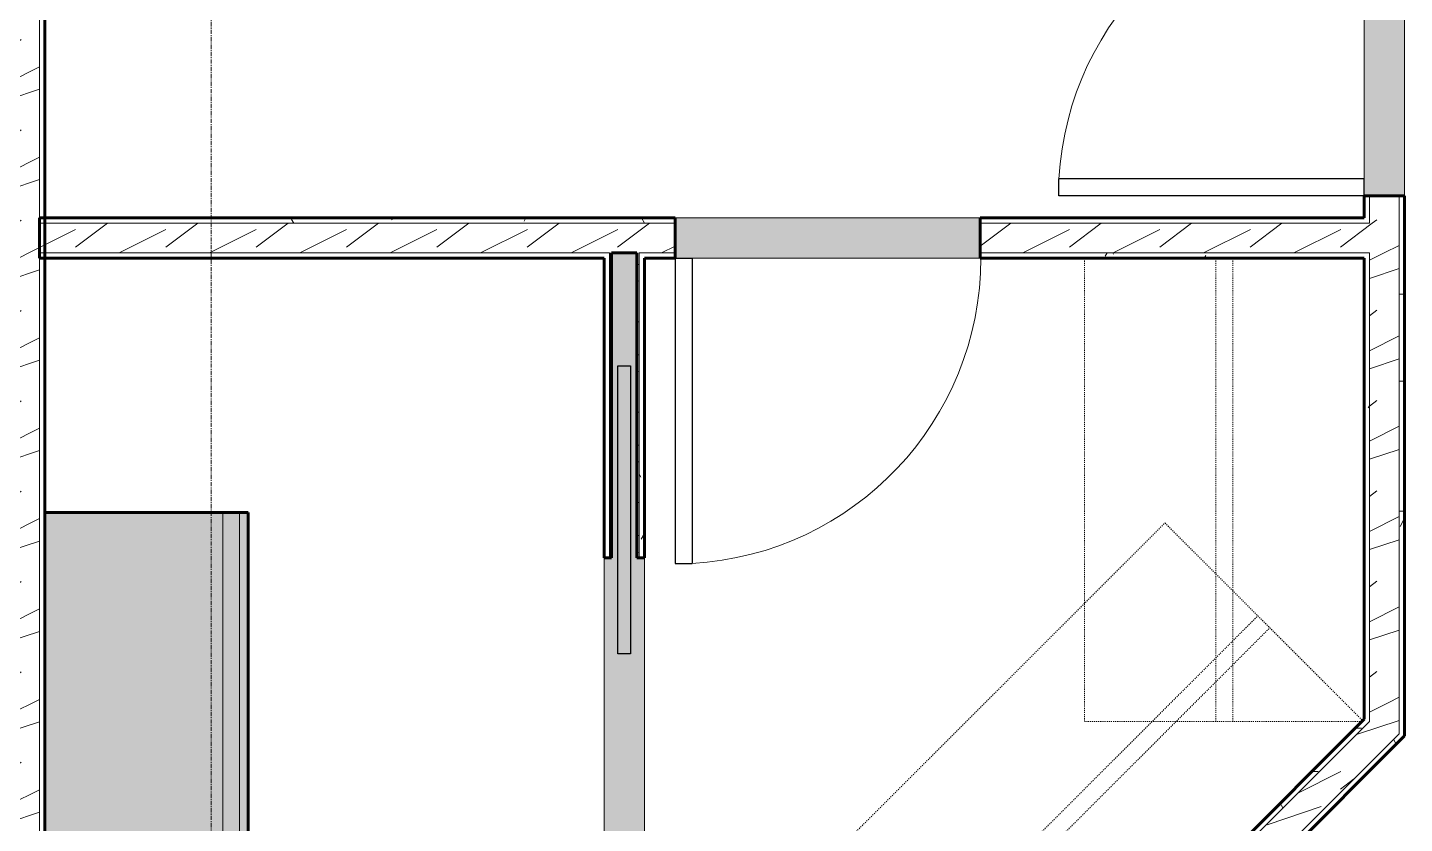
# Model space of a CAD drawing. Header units: inches. Extents: x -4061 to -1937, y 10959 to 12323.
# Drawn here: x -2522 to -2359.5, y 11856.9 to 11950.9 of the extents above; entities that cross this region are included whole.
import ezdxf

# ---------------------------------------------------------------- set-up
doc = ezdxf.new("R2010")
doc.units = ezdxf.units.IN
doc.header["$MEASUREMENT"] = 0
doc.linetypes.add('Dash', pattern=[0.25, 0.125, -0.125])
doc.linetypes.add('Grid Line 1_2_', pattern=[0.875, 0.5, -0.125, 0.125, -0.125])
for name, color, linetype, lineweight in [('0-1', 7, 'Continuous', 5), ('0-2', 10, 'Continuous', 18), ('A-DOOR-1', 7, 'Continuous', 9), ('A-DOOR-2', 50, 'Continuous', 30), ('A-WALL', 113, 'Continuous', 18), ('A-WALL-1', 8, 'Continuous', 5), ('A-WALL-2', 250, 'Continuous', 60), ('A-WALL-3', 10, 'Continuous', 18), ('A-WALL-9', 113, 'Continuous', 60), ('A-WALL-PATT-1', 7, 'Continuous', 9), ('A-WALL-PATT-2', 55, 'Continuous', 9), ('A-WALL-PATT-6', 111, 'Continuous', 9), ('Q-CASE-1', 53, 'Continuous', 9), ('Q-CASE-2', 250, 'Continuous', 60), ('Q-CASE-3', 7, 'Continuous', 9), ('Q-CASE-HDLN-1', 7, 'Dash', 9), ('S-GRID-1', 1, 'Grid Line 1_2_', 9)]:
    doc.layers.add(name, color=color, linetype=linetype, lineweight=lineweight)
pattern_1 = [(0, (0, 0), (20.48, 5.12), [0.845, -14.515, 0.845, -14.515, -81.92]), (0, (0, 0), (20.48, 5.12), [-30.72, 0.845, -29.875, 0.845, -14.515, -35.84]), (0, (0, 0), (20.48, 5.12), [-76.8, 0.845, -9.395, 0.845, -24.755]), (120, (7.68, 2.56), (-14.67405, 15.1762003), [0.845, -14.515, 0.845, -14.515, -81.92]), (120, (7.68, 2.56), (-14.67405, 15.1762003), [-30.72, 0.845, -29.875, 0.845, -14.515, -35.84]), (120, (7.68, 2.56), (-14.67405, 15.1762003), [-76.8, 0.845, -9.395, 0.845, -24.755]), (240, (10.24, 12.8), (-5.80595, -20.2962003), [0.845, -14.515, 0.845, -14.515, -81.92]), (240, (10.24, 12.8), (-5.80595, -20.2962003), [-30.72, 0.845, -29.875, 0.845, -14.515, -35.84]), (240, (10.24, 12.8), (-5.80595, -20.2962003), [-76.8, 0.845, -9.395, 0.845, -24.755])]
pattern_2 = [(216.87, (4.265, 10.662), (31.9871619, 21.32545714), [5.331, -47.981]), (206.565, (10.662, 7.464), (-10.662476, -10.6620098), [11.921, -11.921]), (198.435, (10.662, 2.132), (-21.32449365, -10.6625869), [6.744, -26.974])]

# ---------------------------------------------------------------- blocks, each defined once
blk = doc.blocks.new('Single-Flush - 36_ x 84_-1372839-ENLARGED RCP - 1ST FLOOR PLAN - EAST')
at = {"layer": 'A-DOOR-1'}
blk.add_arc((18, 2.37), 36.07, 93.1789, 180, dxfattribs=at)
at = {"layer": 'A-DOOR-2'}
for p, q in [((16, 2.37), (16, 38.39)), ((18, 38.39), (16, 38.39)), ((18, 2.37), (18, 38.39)), ((18, 2.37), (16, 2.37))]:
    blk.add_line(p, q, dxfattribs=at)
blk = doc.blocks.new('OD_CW_Base Cabinet - OD_CW_Base Cabinet-2270123-ENLARGED RCP - 1ST FLOOR PLAN - EAST')
at = {"layer": 'Q-CASE-1'}
for points in [[(76.38, 0), (0.74, 0), (0.74, -1), (76.38, -1)], [(76.38, -1), (0.74, -1), (0.74, -3), (76.38, -3)], [(76.38, -24), (76.38, -3), (0.74, -3), (0.74, -24), (72.53, -24)]]:
    blk.add_hatch(color=256, dxfattribs=at).paths.add_polyline_path(points, flags=0)
at = {"layer": 'Q-CASE-2'}
for p, q in [((0.74, -24), (0.74, 0)), ((0.74, 0), (76.38, 0)), ((76.38, 0), (76.38, -24)), ((76.38, -24), (0.74, -24))]:
    blk.add_line(p, q, dxfattribs=at)
at = {"layer": 'Q-CASE-3'}
for p, q in [((0.74, 0), (0.74, -1)), ((76.38, 0), (0.74, 0)), ((76.38, -1), (0.74, -1)), ((0.74, -1), (0.74, -3)), ((76.38, -1), (0.74, -1)), ((76.38, -1), (76.38, 0)), ((76.38, -3), (76.38, -1)), ((0.74, -3), (0.74, -24)), ((76.38, -3), (0.74, -3)), ((76.38, -24), (76.38, -3)), ((76.38, -24), (0.74, -24))]:
    blk.add_line(p, q, dxfattribs=at)
blk = doc.blocks.new('Pocket_Door_2385 - 34_ x 80_-1722096-ENLARGED RCP - 1ST FLOOR PLAN - EAST')
at = {"layer": 'A-DOOR-2'}
for p, q in [((-39.67, -0.75), (-39.67, 0.75)), ((-39.67, 0.75), (-5.67, 0.75)), ((-5.67, 0.75), (-5.67, -0.75)), ((-5.67, -0.75), (-39.67, -0.75))]:
    blk.add_line(p, q, dxfattribs=at)
blk = doc.blocks.new('Single-Flush - 36_ x 84_-1372824-ENLARGED RCP - 1ST FLOOR PLAN - EAST')
at = {"layer": 'A-DOOR-1'}
blk.add_arc((18, -2.37), 36.07, 180, 266.8211, dxfattribs=at)
at = {"layer": 'A-DOOR-2'}
for p, q in [((16, -2.37), (16, -38.39)), ((18, -2.37), (16, -2.37)), ((18, -2.37), (18, -38.39)), ((18, -38.39), (16, -38.39))]:
    blk.add_line(p, q, dxfattribs=at)
blk = doc.blocks.new('OD_CW_Closet - OD_CW_Closet-2269902-ENLARGED RCP - 1ST FLOOR PLAN - EAST')
at = {"layer": 'Q-CASE-HDLN-1'}
for p, q in [((0.74, 9), (80.27, 9)), ((80.27, 9), (80.27, -24)), ((0.74, -6.5), (80.27, -6.5)), ((0.74, -8.5), (80.27, -8.5))]:
    blk.add_line(p, q, dxfattribs=at)
blk = doc.blocks.new('OD_CW_Closet - OD_CW_Closet-2206082-ENLARGED RCP - 1ST FLOOR PLAN - EAST')
at = {"layer": 'Q-CASE-HDLN-1'}
for p, q in [((0.74, -23.74), (0.74, 9)), ((0.74, 9), (55.41, 9)), ((0.74, -6.5), (55.41, -6.5)), ((0.74, -8.5), (55.41, -8.5))]:
    blk.add_line(p, q, dxfattribs=at)
blk = doc.blocks.new('CTR - 1st Phase - Unit Layouts_rvt-1-ENLARGED RCP - 1ST FLOOR PLAN - EAST')
at = {"layer": 'A-WALL-1'}
for points in [[(-2363.65, 11931.01), (-2359.52, 11931.01), (-2359.52, 11967.01), (-2364.27, 11967.01), (-2364.27, 11931.01)], [(-2409.57, 11923.64), (-2409.57, 11928.39), (-2445.57, 11928.39), (-2445.57, 11923.64), (-2430.51, 11923.64)], [(-2450.88, 11923.64), (-2450.07, 11923.64), (-2450.08, 11924.26), (-2453.07, 11924.26), (-2453.07, 11923.64)], [(-2453.32, 11854.26), (-2449.2, 11854.26), (-2449.2, 11888.26), (-2450.07, 11888.26), (-2450.07, 11923.64), (-2453.07, 11923.64), (-2453.07, 11888.26), (-2453.95, 11888.26), (-2453.95, 11854.26)]]:
    blk.add_hatch(color=256, dxfattribs=at).paths.add_polyline_path(points, flags=0)
at = {"layer": 'A-WALL-PATT-1'}
h = blk.add_hatch(dxfattribs=at)
h.set_pattern_fill('FP_1', color=256, style=0, pattern_type=2)
h.set_pattern_definition(pattern_1)
h.paths.add_polyline_path([(-2363.65, 11928.39), (-2363.65, 11931.01), (-2364.27, 11931.01), (-2364.27, 11928.39)], flags=0)
h.paths.add_polyline_path([(-2363.65, 11967.01), (-2363.65, 12080.69), (-2364.27, 12080.69), (-2364.27, 11967.01)], flags=0)
h = blk.add_hatch(dxfattribs=at)
h.set_pattern_fill('FP_1', color=256, style=0, pattern_type=2)
h.set_pattern_definition(pattern_1)
h.paths.add_polyline_path([(-2359.52, 11928.39), (-2359.52, 11931.01), (-2360.15, 11931.01), (-2360.15, 11928.39)], flags=0)
h.paths.add_polyline_path([(-2359.52, 11967.01), (-2359.52, 12080.69), (-2360.15, 12080.69), (-2360.15, 11967.01)], flags=0)
h = blk.add_hatch(dxfattribs=at)
h.set_pattern_fill('FP_1', color=256, style=0, pattern_type=2)
h.set_pattern_definition(pattern_1)
h.paths.add_polyline_path([(-2359.52, 11927.76), (-2359.52, 11928.39), (-2360.15, 11928.39), (-2360.15, 11927.76)], flags=0)
h.paths.add_polyline_path([(-2369.19, 11927.76), (-2363.65, 11927.76), (-2363.65, 11928.39), (-2409.57, 11928.39), (-2409.57, 11927.76), (-2392, 11927.76)], flags=0)
h.paths.add_polyline_path([(-2519.95, 11927.76), (-2445.57, 11927.76), (-2445.57, 11928.39), (-2519.95, 11928.39), (-2519.95, 11927.77)], flags=0)
h = blk.add_hatch(dxfattribs=at)
h.set_pattern_fill('FP_1', color=256, style=0, pattern_type=2)
h.set_pattern_definition(pattern_1)
h.paths.add_polyline_path([(-2360.15, 11867.52), (-2359.52, 11868.15), (-2359.52, 11927.76), (-2360.15, 11927.76), (-2360.15, 11868.15)], flags=0)
h = blk.add_hatch(dxfattribs=at)
h.set_pattern_fill('FP_1', color=256, style=0, pattern_type=2)
h.set_pattern_definition(pattern_1)
h.paths.add_polyline_path([(-2364.27, 11923.64), (-2363.65, 11923.64), (-2363.65, 11924.26), (-2409.57, 11924.26), (-2409.57, 11923.64), (-2369.19, 11923.64)], flags=0)
h.paths.add_polyline_path([(-2449.2, 11923.64), (-2445.57, 11923.64), (-2445.57, 11924.26), (-2449.82, 11924.26), (-2449.82, 11923.64)], flags=0)
h.paths.add_polyline_path([(-2453.32, 11923.64), (-2453.32, 11924.26), (-2519.95, 11924.26), (-2519.95, 11923.64), (-2453.95, 11923.64)], flags=0)
h = blk.add_hatch(dxfattribs=at)
h.set_pattern_fill('FP_1', color=256, style=0, pattern_type=2)
h.set_pattern_definition(pattern_1)
h.paths.add_polyline_path([(-2453.32, 11839.63), (-2453.32, 11854.26), (-2453.95, 11854.26), (-2453.95, 11840.25)], flags=0)
h.paths.add_polyline_path([(-2453.32, 11888.26), (-2453.32, 11923.64), (-2453.95, 11923.64), (-2453.95, 11888.26)], flags=0)
h = blk.add_hatch(dxfattribs=at)
h.set_pattern_fill('FP_1', color=256, style=0, pattern_type=2)
h.set_pattern_definition(pattern_1)
h.paths.add_polyline_path([(-2449.2, 11841.33), (-2449.2, 11854.26), (-2449.82, 11854.26), (-2449.82, 11841.96)], flags=0)
h.paths.add_polyline_path([(-2449.2, 11888.26), (-2449.2, 11923.64), (-2449.82, 11923.64), (-2449.82, 11888.26)], flags=0)
h = blk.add_hatch(dxfattribs=at)
h.set_pattern_fill('FP_1', color=256, style=0, pattern_type=2)
h.set_pattern_definition(pattern_1)
h.paths.add_polyline_path([(-2364.27, 11869.23), (-2363.65, 11869.85), (-2363.65, 11923.64), (-2364.27, 11923.64), (-2364.27, 11869.85)], flags=0)
h = blk.add_hatch(dxfattribs=at)
h.set_pattern_fill('FP_1', color=256, style=0, pattern_type=2)
h.set_pattern_definition(pattern_1)
h.paths.add_polyline_path([(-2491.56, 11741.06), (-2488.73, 11743.89), (-2489.17, 11744.33), (-2491.98, 11741.48), (-2491.82, 11741.33)], flags=0)
h.paths.add_polyline_path([(-2463.27, 11769.34), (-2454.75, 11777.87), (-2455.63, 11777.87), (-2463.72, 11769.79)], flags=0)
h.paths.add_polyline_path([(-2451.5, 11781.37), (-2451.25, 11781.37), (-2450.29, 11782.33), (-2450.73, 11782.77), (-2452.13, 11781.37)], flags=0)
h.paths.add_polyline_path([(-2424.84, 11807.78), (-2423.16, 11809.46), (-2423.6, 11809.9), (-2425.28, 11808.23), (-2425.01, 11807.96)], flags=0)
h.paths.add_polyline_path([(-2420.68, 11811.93), (-2363.65, 11868.97), (-2363.65, 11869.85), (-2421.13, 11812.38)], flags=0)
h = blk.add_hatch(dxfattribs=at)
h.set_pattern_fill('FP_1', color=256, style=0, pattern_type=2)
h.set_pattern_definition(pattern_1)
h.paths.add_polyline_path([(-2488.64, 11738.14), (-2485.81, 11740.97), (-2486.25, 11741.41), (-2489.08, 11738.59)], flags=0)
h.paths.add_polyline_path([(-2460.36, 11766.43), (-2447.37, 11779.41), (-2447.82, 11779.85), (-2460.8, 11766.87)], flags=0)
h.paths.add_polyline_path([(-2421.92, 11804.87), (-2359.52, 11867.26), (-2359.52, 11868.15), (-2422.36, 11805.31)], flags=0)
at = {"layer": 'A-WALL-PATT-2'}
h = blk.add_hatch(dxfattribs=at)
h.set_pattern_fill('FP_2', color=256, style=0, pattern_type=2)
h.set_pattern_definition(pattern_2)
h.paths.add_polyline_path([(-2363.65, 11927.76), (-2360.15, 11927.76), (-2360.15, 11931.01), (-2363.65, 11931.01), (-2363.65, 11928.39)], flags=0)
h.paths.add_polyline_path([(-2360.15, 11967.01), (-2360.15, 12080.69), (-2363.65, 12080.69), (-2363.65, 11967.01)], flags=0)
h = blk.add_hatch(dxfattribs=at)
h.set_pattern_fill('FP_2', color=256, style=0, pattern_type=2)
h.set_pattern_definition(pattern_2)
h.paths.add_polyline_path([(-2360.15, 11924.26), (-2360.15, 11927.76), (-2409.57, 11927.76), (-2409.57, 11924.26), (-2363.65, 11924.26)], flags=0)
h.paths.add_polyline_path([(-2450.07, 11924.26), (-2445.57, 11924.26), (-2445.57, 11927.76), (-2520.57, 11927.76), (-2520.57, 11924.26), (-2453.07, 11924.26)], flags=0)
h = blk.add_hatch(dxfattribs=at)
h.set_pattern_fill('FP_2', color=256, style=0, pattern_type=2)
h.set_pattern_definition(pattern_2)
h.paths.add_polyline_path([(-2449.82, 11841.07), (-2449.82, 11854.26), (-2453.32, 11854.26), (-2453.32, 11844.57), (-2450.08, 11841.33)], flags=0)
h.paths.add_polyline_path([(-2453.32, 11888.26), (-2453.07, 11888.26), (-2453.07, 11924.26), (-2453.32, 11924.26), (-2453.32, 11893.2)], flags=0)
h.paths.add_polyline_path([(-2450.07, 11888.26), (-2449.82, 11888.26), (-2449.83, 11924.26), (-2450.07, 11924.26), (-2450.07, 11895.03)], flags=0)
h = blk.add_hatch(dxfattribs=at)
h.set_pattern_fill('FP_2', color=256, style=0, pattern_type=2)
h.set_pattern_definition(pattern_2)
h.paths.add_polyline_path([(-2363.65, 11868.97), (-2360.15, 11872.47), (-2360.16, 11924.26), (-2363.65, 11924.26), (-2363.65, 11869.23)], flags=0)
h = blk.add_hatch(dxfattribs=at)
h.set_pattern_fill('FP_2', color=256, style=0, pattern_type=2)
h.set_pattern_definition(pattern_2)
h.paths.add_polyline_path([(-2489.08, 11738.59), (-2486.25, 11741.41), (-2488.73, 11743.89), (-2491.56, 11741.06), (-2489.17, 11738.67)], flags=0)
h.paths.add_polyline_path([(-2460.8, 11766.87), (-2447.82, 11779.85), (-2450.29, 11782.33), (-2463.27, 11769.34), (-2461.24, 11767.31)], flags=0)
h.paths.add_polyline_path([(-2422.36, 11805.31), (-2360.15, 11867.52), (-2360.15, 11872.47), (-2424.84, 11807.78), (-2423.16, 11806.11)], flags=0)
at = {"layer": 'A-WALL-2'}
for p, q in [((-2364.27, 11928.39), (-2364.27, 11931.01)), ((-2364.27, 11931.01), (-2359.52, 11931.01)), ((-2359.52, 11931.01), (-2359.52, 11928.39)), ((-2520.57, 11923.64), (-2520.57, 11928.39)), ((-2520.57, 11928.39), (-2445.57, 11928.39)), ((-2445.57, 11928.39), (-2445.57, 11923.64)), ((-2409.57, 11923.64), (-2409.57, 11928.39)), ((-2409.57, 11928.39), (-2364.27, 11928.39)), ((-2359.52, 11928.39), (-2359.52, 11927.76)), ((-2359.52, 11927.76), (-2359.52, 11923.64)), ((-2450.07, 11924.26), (-2453.07, 11924.26)), ((-2453.07, 11924.26), (-2453.07, 11923.64)), ((-2450.07, 11923.64), (-2450.07, 11924.26)), ((-2453.95, 11923.64), (-2520.57, 11923.64)), ((-2453.95, 11888.26), (-2453.95, 11923.64)), ((-2453.07, 11923.64), (-2453.07, 11888.26)), ((-2450.07, 11888.26), (-2450.07, 11923.64)), ((-2445.57, 11923.64), (-2449.2, 11923.64)), ((-2449.2, 11923.64), (-2449.2, 11888.26)), ((-2364.27, 11923.64), (-2409.57, 11923.64)), ((-2364.27, 11869.23), (-2364.27, 11923.64)), ((-2359.52, 11923.64), (-2359.52, 11873.98)), ((-2453.07, 11888.26), (-2453.95, 11888.26)), ((-2449.2, 11888.26), (-2450.07, 11888.26)), ((-2359.52, 11873.98), (-2359.52, 11868.15)), ((-2420.68, 11812.82), (-2364.27, 11869.23)), ((-2359.52, 11867.26), (-2421.92, 11804.87)), ((-2359.52, 11868.15), (-2359.52, 11867.26))]:
    blk.add_line(p, q, dxfattribs=at)
at = {"layer": 'A-WALL-3'}
for p, q in [((-2364.27, 11967.01), (-2364.27, 11931.01)), ((-2359.52, 11931.01), (-2359.52, 11967.01)), ((-2363.65, 11928.39), (-2363.65, 11931.01)), ((-2360.15, 11928.39), (-2360.15, 11931.01)), ((-2520.57, 11927.76), (-2445.57, 11927.76)), ((-2409.57, 11928.39), (-2445.57, 11928.39)), ((-2409.57, 11927.76), (-2363.65, 11927.76)), ((-2363.65, 11927.76), (-2363.65, 11928.39)), ((-2360.15, 11927.76), (-2360.15, 11928.39)), ((-2360.15, 11924.26), (-2360.15, 11927.76)), ((-2520.57, 11924.26), (-2453.32, 11924.26)), ((-2453.32, 11923.64), (-2453.32, 11924.26)), ((-2449.82, 11924.26), (-2445.57, 11924.26)), ((-2449.82, 11923.64), (-2449.82, 11924.26)), ((-2409.57, 11924.26), (-2363.65, 11924.26)), ((-2363.65, 11923.64), (-2363.65, 11924.26)), ((-2360.15, 11923.64), (-2360.15, 11924.26)), ((-2453.32, 11888.26), (-2453.32, 11923.64)), ((-2449.82, 11888.26), (-2449.82, 11923.64)), ((-2445.57, 11923.64), (-2409.57, 11923.64)), ((-2363.65, 11923.64), (-2363.65, 11869.85)), ((-2360.15, 11923.64), (-2360.15, 11873.35)), ((-2453.95, 11888.26), (-2453.95, 11854.26)), ((-2449.2, 11854.26), (-2449.2, 11888.26)), ((-2360.15, 11872.47), (-2360.15, 11873.35)), ((-2360.15, 11867.52), (-2360.15, 11872.47)), ((-2420.68, 11811.93), (-2363.65, 11868.97)), ((-2363.65, 11868.97), (-2363.65, 11869.85)), ((-2422.36, 11805.31), (-2360.15, 11867.52))]:
    blk.add_line(p, q, dxfattribs=at)
at = {"layer": '0-2'}
for name, p, rotation in [('Single-Flush - 36_ x 84_-1372824-ENLARGED RCP - 1ST FLOOR PLAN - EAST', (-2361.9, 11949.01), 269.9999999999944), ('Single-Flush - 36_ x 84_-1372839-ENLARGED RCP - 1ST FLOOR PLAN - EAST', (-2427.57, 11926.01), 180), ('OD_CW_Closet - OD_CW_Closet-2206082-ENLARGED RCP - 1ST FLOOR PLAN - EAST', (-2388.27, 11868.23), 89.99999999999835), ('Pocket_Door_2385 - 34_ x 80_-1722096-ENLARGED RCP - 1ST FLOOR PLAN - EAST', (-2451.57, 11871.26), 269.9999999999907), ('OD_CW_Base Cabinet - OD_CW_Base Cabinet-2270123-ENLARGED RCP - 1ST FLOOR PLAN - EAST', (-2495.95, 11894.38), 270.000000000003), ('OD_CW_Closet - OD_CW_Closet-2269902-ENLARGED RCP - 1ST FLOOR PLAN - EAST', (-2438.18, 11829.27), 44.99999999998775)]:
    blk.add_blockref(name, p, dxfattribs=dict(at, rotation=rotation))
blk = doc.blocks.new('CTR - 1st Phase - Shell_rvt-1-ENLARGED RCP - 1ST FLOOR PLAN - EAST')
at = {"layer": 'S-GRID-1'}
blk.add_line((-2500.32, 10958.72), (-2500.32, 12290.35), dxfattribs=at)

msp = doc.modelspace()

# ---------------------------------------------------------------- hatches: boundary and pattern name
at = {"layer": 'A-WALL-PATT-6'}
h = msp.add_hatch(dxfattribs=at)
h.set_pattern_fill('FP_2', color=256, style=0, pattern_type=2)
h.set_pattern_definition(pattern_2)
h.paths.add_polyline_path([(-2520.57, 11849.44), (-2520.57, 12076.46), (-2524.07, 12076.46), (-2524.07, 11852.94), (-2521.2, 11852.94), (-2521.2, 11849.44)], flags=0)
h = msp.add_hatch(dxfattribs=at)
h.set_pattern_fill('FP_1', color=256, style=0, pattern_type=2)
h.set_pattern_definition(pattern_1)
h.paths.add_polyline_path([(-2519.95, 11848.81), (-2519.95, 11924.26), (-2520.57, 11924.26), (-2520.57, 11848.81)], flags=0)
h.paths.add_polyline_path([(-2519.95, 11927.76), (-2519.95, 12076.46), (-2520.57, 12076.46), (-2520.57, 11927.76), (-2520.36, 11927.76)], flags=0)

# ---------------------------------------------------------------- linework, layer by layer
at = {"layer": 'A-WALL'}
msp.add_line((-2520.57, 12076.46), (-2520.57, 11849.44), dxfattribs=at)
at = {"layer": 'A-WALL-9'}
msp.add_line((-2519.95, 12076.46), (-2519.95, 11893.64), dxfattribs=at)

# ---------------------------------------------------------------- block references
at = {"layer": '0-1'}
for name in ['CTR - 1st Phase - Shell_rvt-1-ENLARGED RCP - 1ST FLOOR PLAN - EAST', 'CTR - 1st Phase - Unit Layouts_rvt-1-ENLARGED RCP - 1ST FLOOR PLAN - EAST']:
    msp.add_blockref(name, (0, 0), dxfattribs=at)

doc.saveas('drawing.dxf')
